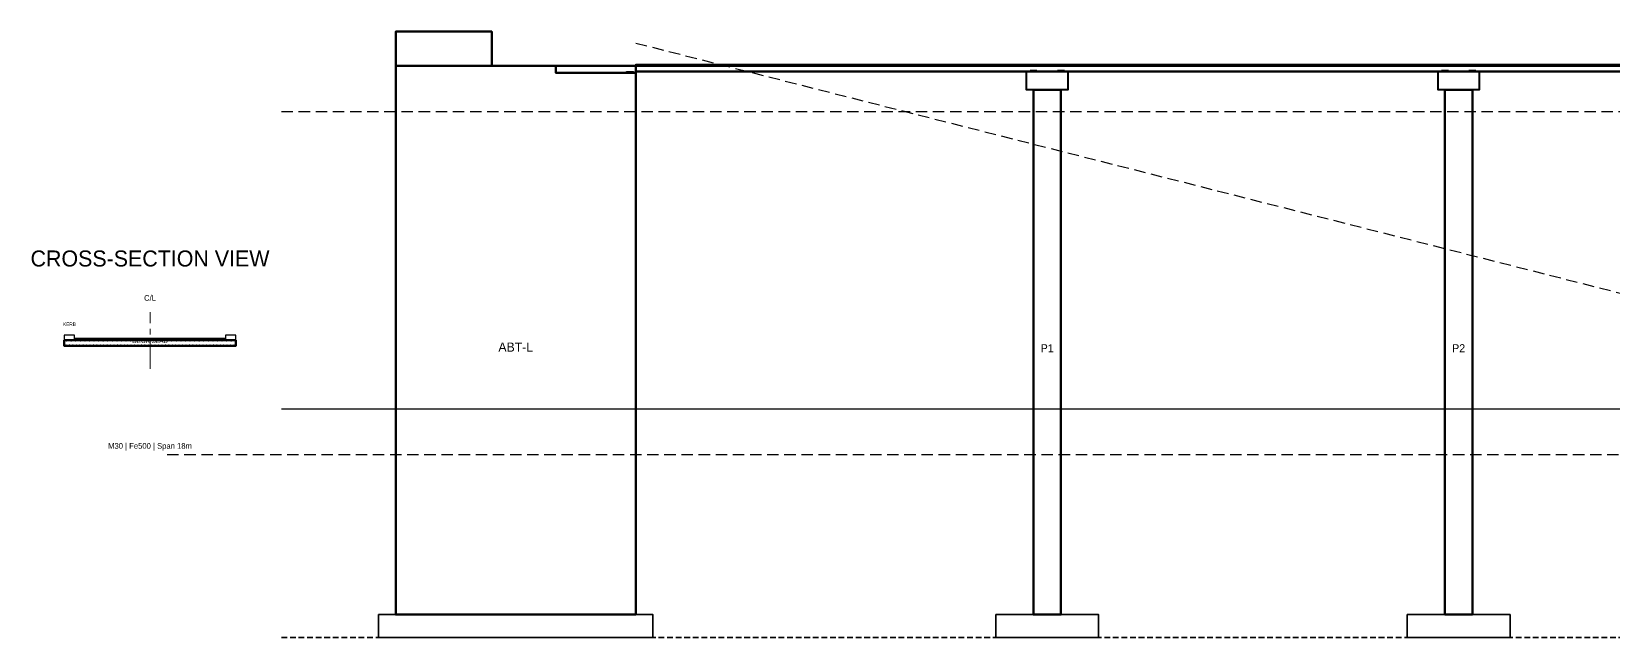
# Model space of a CAD drawing. Header units: metres. Extents: x -26 to 150, y -14 to 135.
# Drawn here: x -26.4 to 42.8, y 102 to 128.5 of the extents above; entities that cross this region are included whole.
import ezdxf
from ezdxf.enums import TextEntityAlignment as Align

# ---------------------------------------------------------------- set-up
doc = ezdxf.new("R2010")
doc.units = ezdxf.units.M
for name, pattern in [('CENTER', [2, 1.25, -0.25, 0.25, -0.25]), ('DASHED', [0.75, 0.5, -0.25]), ('HIDDEN', [0.375, 0.25, -0.125])]:
    doc.linetypes.add(name, pattern=pattern)
for name, color, linetype, lineweight in [('A-GRID', 8, 'CENTER', 15), ('A-TEXT', 7, 'CONTINUOUS', 18), ('G-BED', 32, 'CONTINUOUS', 25), ('G-HFL', 150, 'DASHED', 25), ('G-NGL', 30, 'DASHED', 25), ('H-CONC', 253, 'CONTINUOUS', 15), ('S-ABUT', 5, 'CONTINUOUS', 50), ('S-BEARING', 6, 'CONTINUOUS', 30), ('S-DECK', 4, 'CONTINUOUS', 50), ('S-FNDTN', 2, 'HIDDEN', 35), ('S-KERB', 8, 'CONTINUOUS', 25), ('S-PIER', 3, 'CONTINUOUS', 50), ('S-PIERCAP', 3, 'CONTINUOUS', 40), ('X-REBAR', 1, 'CONTINUOUS', 18)]:
    doc.layers.add(name, color=color, linetype=linetype, lineweight=lineweight)

msp = doc.modelspace()

# ---------------------------------------------------------------- hatches: boundary and pattern name
at = {"layer": 'H-CONC'}
h = msp.add_hatch(dxfattribs=at)
h.set_pattern_fill('ANSI31', color=256, scale=0.05, style=0)
h.set_pattern_definition([])
h.paths.add_polyline_path([(0, 127), (126, 127), (126, 126.75), (0, 126.75)])
h = msp.add_hatch(dxfattribs=at)
h.set_pattern_fill('ANSI31', color=256, scale=0.04, style=0)
h.set_pattern_definition([])
h.paths.add_polyline_path([(17.4, 125.95), (18.6, 125.95), (18.6, 103), (17.4, 103)])
h = msp.add_hatch(dxfattribs=at)
h.set_pattern_fill('ANSI31', color=256, scale=0.04, style=0)
h.set_pattern_definition([])
h.paths.add_polyline_path([(35.4, 125.95), (36.6, 125.95), (36.6, 103), (35.4, 103)])
h = msp.add_hatch(dxfattribs=at)
h.set_pattern_fill('ANSI31', color=256, scale=0.03, style=0)
h.set_pattern_definition([])
h.paths.add_polyline_path([(-25, 115), (-17.5, 115), (-17.5, 114.75), (-25, 114.75)])
h = msp.add_hatch(dxfattribs=at)
h.set_pattern_fill('ANSI32', color=256, scale=0.08, style=0)
h.set_pattern_definition([])
h.paths.add_polyline_path([(-11.25, 103), (0.75, 103), (0.75, 102), (-11.25, 102)])

# ---------------------------------------------------------------- linework, layer by layer
at = {"layer": 'A-GRID', "linetype": 'CENTER'}
msp.add_line((-21.25, 113.75), (-21.25, 116.225), dxfattribs=at)
at = {"layer": 'G-BED', "linetype": 'CONTINUOUS'}
msp.add_line((-15.5, 112), (141.5, 112), dxfattribs=at)
at = {"layer": 'G-BED', "linetype": 'DASHED'}
msp.add_line((-20.5, 110), (146.5, 110), dxfattribs=at)
at = {"layer": 'G-HFL', "linetype": 'DASHED'}
msp.add_line((-15.5, 125), (141.5, 125), dxfattribs=at)
at = {"layer": 'G-NGL', "linetype": 'DASHED'}
msp.add_lwpolyline([(0, 128), (63, 112), (126, 128)], dxfattribs=at)
at = {"layer": 'S-ABUT', "linetype": 'CONTINUOUS'}
for points in [[(-10.5, 127), (-6.3, 127), (-6.3, 128.5), (-10.5, 128.5)], [(-10.5, 127), (0, 127), (0, 103), (-10.5, 103)]]:
    msp.add_lwpolyline(points, close=True, dxfattribs=at)
at = {"layer": 'S-BEARING', "linetype": 'CONTINUOUS'}
for points in [[(-0.4, 126.75), (-0.1, 126.75), (-0.1, 126.7), (-0.4, 126.7)], [(17.25, 126.75), (17.55, 126.75), (17.55, 126.8), (17.25, 126.8)], [(18.45, 126.75), (18.75, 126.75), (18.75, 126.8), (18.45, 126.8)], [(35.25, 126.75), (35.55, 126.75), (35.55, 126.8), (35.25, 126.8)], [(36.45, 126.75), (36.75, 126.75), (36.75, 126.8), (36.45, 126.8)]]:
    msp.add_lwpolyline(points, close=True, dxfattribs=at)
at = {"layer": 'S-DECK', "linetype": 'CONTINUOUS'}
msp.add_line((0, 127), (126, 127), dxfattribs=at)
for points in [[(-3.5, 127), (0, 127), (0, 126.7), (-3.5, 126.7)], [(0, 127), (126, 127), (126, 126.75), (0, 126.75)], [(-25, 115), (-17.5, 115), (-17.5, 114.75), (-25, 114.75)]]:
    msp.add_lwpolyline(points, close=True, dxfattribs=at)
at = {"layer": 'S-FNDTN', "linetype": 'HIDDEN'}
msp.add_line((-15.5, 102), (141.5, 102), dxfattribs=at)
at = {"layer": 'S-FNDTN', "linetype": 'CONTINUOUS'}
for points in [[(-11.25, 103), (0.75, 103), (0.75, 102), (-11.25, 102)], [(15.75, 103), (20.25, 103), (20.25, 102), (15.75, 102)], [(33.75, 103), (38.25, 103), (38.25, 102), (33.75, 102)]]:
    msp.add_lwpolyline(points, close=True, dxfattribs=at)
at = {"layer": 'S-KERB', "linetype": 'CONTINUOUS'}
for points in [[(0, 127.075), (126, 127.075), (126, 127), (0, 127)], [(-25, 115), (-24.55, 115), (-24.55, 115.225), (-25, 115.225)], [(-24.55, 115), (-17.95, 115), (-17.95, 115.075), (-24.55, 115.075)], [(-17.95, 115), (-17.5, 115), (-17.5, 115.225), (-17.95, 115.225)]]:
    msp.add_lwpolyline(points, close=True, dxfattribs=at)
at = {"layer": 'S-PIER', "linetype": 'CONTINUOUS'}
for points in [[(17.4, 125.95), (18.6, 125.95), (18.6, 103), (17.4, 103)], [(35.4, 125.95), (36.6, 125.95), (36.6, 103), (35.4, 103)]]:
    msp.add_lwpolyline(points, close=True, dxfattribs=at)
at = {"layer": 'S-PIERCAP', "linetype": 'CONTINUOUS'}
for points in [[(17.1, 126.75), (18.9, 126.75), (18.9, 125.95), (17.1, 125.95)], [(35.1, 126.75), (36.9, 126.75), (36.9, 125.95), (35.1, 125.95)]]:
    msp.add_lwpolyline(points, close=True, dxfattribs=at)
at = {"layer": 'X-REBAR'}
for centre, radius in [((-24.9, 114.96), 0.008), ((-24.7, 114.96), 0.008), ((-24.5, 114.96), 0.008), ((-24.3, 114.96), 0.008), ((-24.1, 114.96), 0.008), ((-23.9, 114.96), 0.008), ((-23.7, 114.96), 0.008), ((-23.5, 114.96), 0.008), ((-23.3, 114.96), 0.008), ((-23.1, 114.96), 0.008), ((-22.9, 114.96), 0.008), ((-22.7, 114.96), 0.008), ((-22.5, 114.96), 0.008), ((-22.3, 114.96), 0.008), ((-22.1, 114.96), 0.008), ((-21.9, 114.96), 0.008), ((-21.7, 114.96), 0.008), ((-21.5, 114.96), 0.008), ((-21.3, 114.96), 0.008), ((-21.1, 114.96), 0.008), ((-20.9, 114.96), 0.008), ((-20.7, 114.96), 0.008), ((-20.5, 114.96), 0.008), ((-20.3, 114.96), 0.008), ((-20.1, 114.96), 0.008), ((-19.9, 114.96), 0.008), ((-19.7, 114.96), 0.008), ((-19.5, 114.96), 0.008), ((-19.3, 114.96), 0.008), ((-19.1, 114.96), 0.008), ((-18.9, 114.96), 0.008), ((-18.7, 114.96), 0.008), ((-18.5, 114.96), 0.008), ((-18.3, 114.96), 0.008), ((-18.1, 114.96), 0.008), ((-17.9, 114.96), 0.008), ((-17.7, 114.96), 0.008), ((-24.925, 114.79), 0.01), ((-24.775, 114.79), 0.01), ((-24.625, 114.79), 0.01), ((-24.475, 114.79), 0.01), ((-24.325, 114.79), 0.01), ((-24.175, 114.79), 0.01), ((-24.025, 114.79), 0.01), ((-23.875, 114.79), 0.01), ((-23.725, 114.79), 0.01), ((-23.575, 114.79), 0.01), ((-23.425, 114.79), 0.01), ((-23.275, 114.79), 0.01), ((-23.125, 114.79), 0.01), ((-22.975, 114.79), 0.01), ((-22.825, 114.79), 0.01), ((-22.675, 114.79), 0.01), ((-22.525, 114.79), 0.01), ((-22.375, 114.79), 0.01), ((-22.225, 114.79), 0.01), ((-22.075, 114.79), 0.01), ((-21.925, 114.79), 0.01), ((-21.775, 114.79), 0.01), ((-21.625, 114.79), 0.01), ((-21.475, 114.79), 0.01), ((-21.325, 114.79), 0.01), ((-21.175, 114.79), 0.01), ((-21.025, 114.79), 0.01), ((-20.875, 114.79), 0.01), ((-20.725, 114.79), 0.01), ((-20.575, 114.79), 0.01), ((-20.425, 114.79), 0.01), ((-20.275, 114.79), 0.01), ((-20.125, 114.79), 0.01), ((-19.975, 114.79), 0.01), ((-19.825, 114.79), 0.01), ((-19.675, 114.79), 0.01), ((-19.525, 114.79), 0.01), ((-19.375, 114.79), 0.01), ((-19.225, 114.79), 0.01), ((-19.075, 114.79), 0.01), ((-18.925, 114.79), 0.01), ((-18.775, 114.79), 0.01), ((-18.625, 114.79), 0.01), ((-18.475, 114.79), 0.01), ((-18.325, 114.79), 0.01), ((-18.175, 114.79), 0.01), ((-18.025, 114.79), 0.01), ((-17.875, 114.79), 0.01), ((-17.725, 114.79), 0.01), ((-17.575, 114.79), 0.01)]:
    msp.add_circle(centre, radius, dxfattribs=at)

# ---------------------------------------------------------------- texts
at = {"layer": 'A-GRID'}
msp.add_text('C/L', height=0.25, dxfattribs=at).set_placement((-21.25, 116.725), align=Align.CENTER)
at = {"layer": 'A-TEXT'}
for s, height, p in [('CROSS-SECTION VIEW', 0.7, (-21.25, 118.225)), ('KERB', 0.15, (-24.775, 115.625)), ('DECK SLAB', 0.2, (-21.25, 114.875)), ('ABT-L', 0.4, (-5.25, 114.5)), ('P1', 0.35, (18, 114.475)), ('P2', 0.35, (36, 114.475)), ('M30 | Fe500 | Span 18m', 0.25, (-21.25, 110.25))]:
    msp.add_text(s, height=height, dxfattribs=at).set_placement(p, align=Align.CENTER)

doc.saveas('drawing.dxf')
